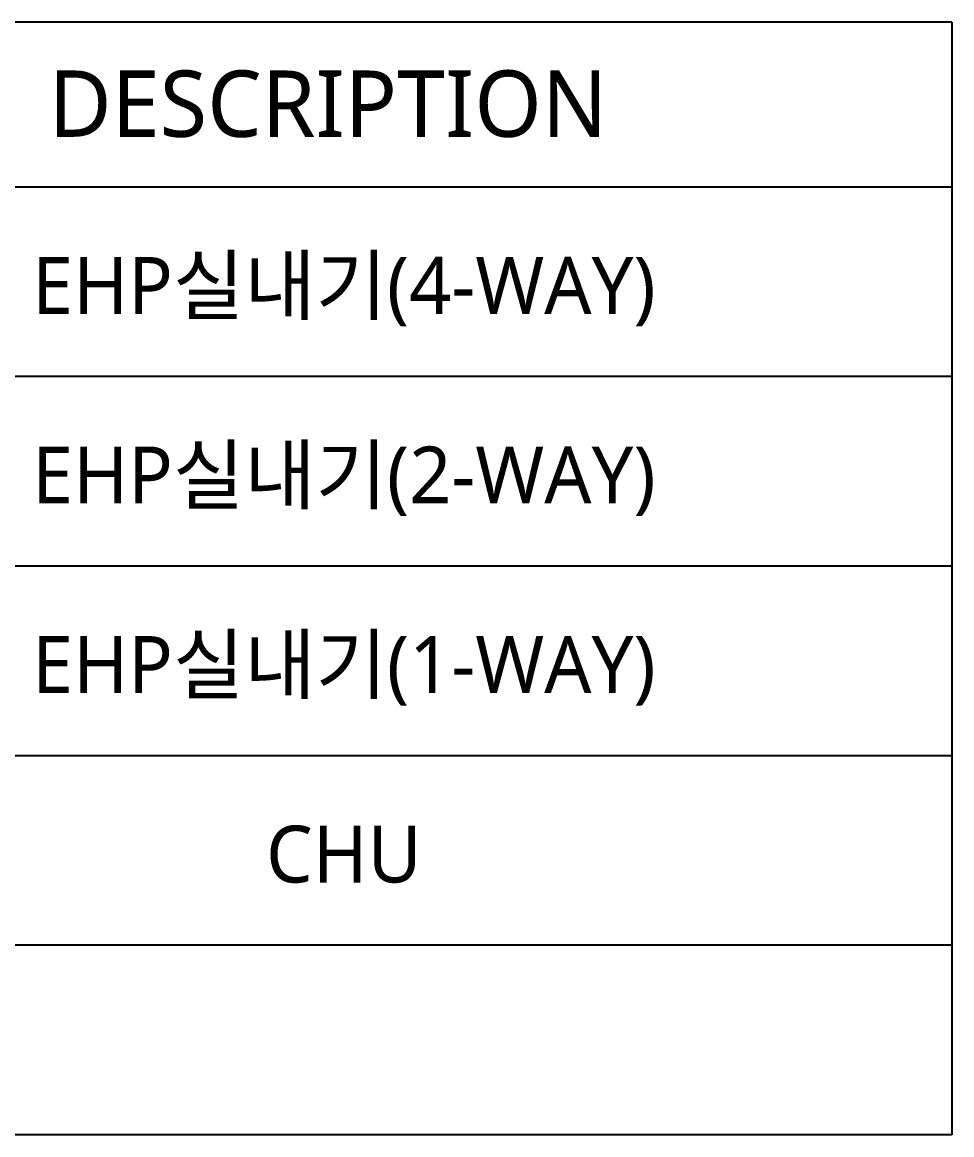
# Model space of a CAD drawing. Header units: millimetres. Extents: x 11242 to 497835, y 4200 to 105100.
# Drawn here: x 259631 to 269442, y 18161 to 29900 of the extents above; entities that cross this region are included whole.
import ezdxf
from ezdxf.enums import TextEntityAlignment as Align

# ---------------------------------------------------------------- set-up
doc = ezdxf.new("R2010")
doc.units = ezdxf.units.MM
doc.header["$LTSCALE"] = 200
for name, color, linetype in [('CON', 2, 'Continuous'), ('ETC-9', 9, 'Continuous'), ('TEXT', 3, 'Continuous'), ('도어표현', 4, 'Continuous')]:
    doc.layers.add(name, color=color, linetype=linetype)
doc.styles.add('스타일1', font='malgun.ttf')

# ---------------------------------------------------------------- blocks, each defined once
blk = doc.blocks.new('천장 범례')
at = {"layer": 'CON'}
for p, q in [((90000, 2065), (72000, 2065)), ((90000, 2065), (90000, -9674)), ((90000, 326), (72000, 326)), ((90000, -9674), (72000, -9674))]:
    blk.add_line(p, q, dxfattribs=at)
at = {"layer": 'ETC-9'}
for p, q in [((90000, -1674), (72000, -1674)), ((90000, -3674), (72000, -3674)), ((90000, -5674), (72000, -5674)), ((90000, -5674), (72000, -5674)), ((90000, -7674), (72000, -7674))]:
    blk.add_line(p, q, dxfattribs=at)
at = {"layer": 'TEXT', "style": '스타일1'}
for s, height, p in [('DESCRIPTION', 700, (83417, 1206)), ('EHP실내기(4-WAY)', 600, (83584, -712)), ('EHP실내기(2-WAY)', 600, (83584, -2712)), ('EHP실내기(1-WAY)', 600, (83584, -4712)), ('CHU', 600, (83584, -6712))]:
    blk.add_text(s, height=height, dxfattribs=at).set_placement(p, align=Align.MIDDLE_CENTER)

msp = doc.modelspace()

# ---------------------------------------------------------------- block references
at = {"layer": '도어표현'}
msp.add_blockref('천장 범례', (179442, 27834.9), dxfattribs=at)

doc.saveas('drawing.dxf')
